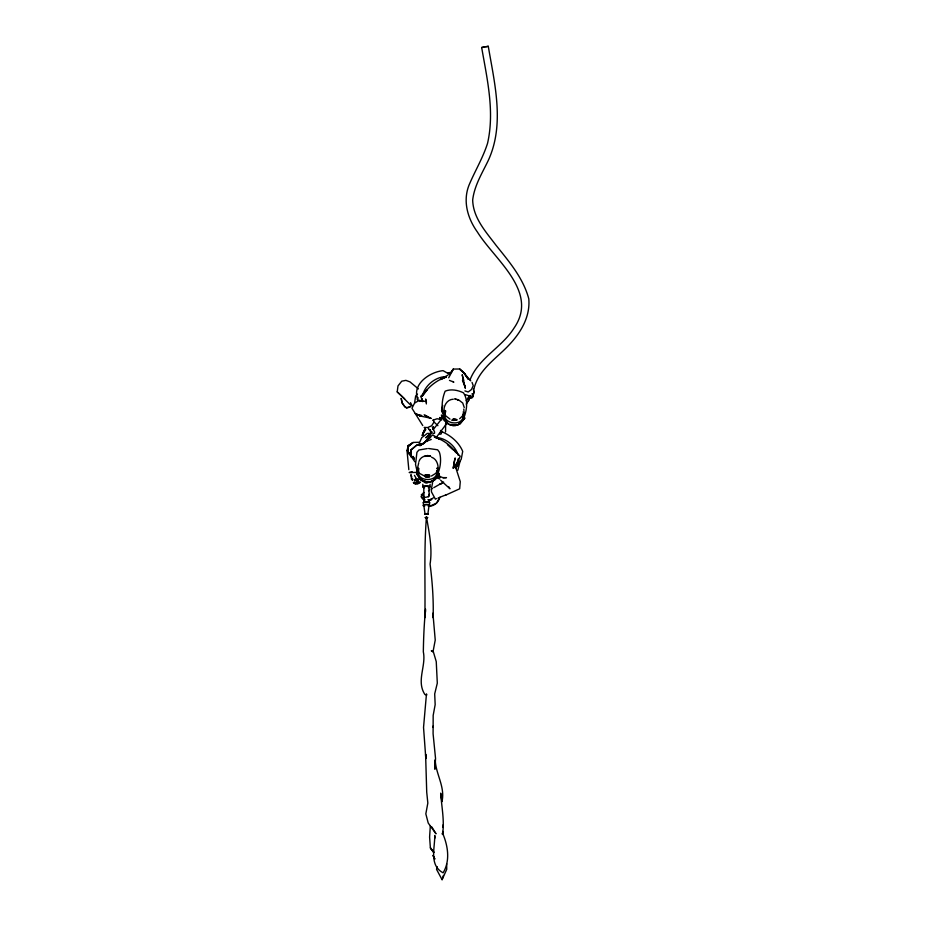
<?xml version="1.0" encoding="UTF-8"?>
<svg xmlns="http://www.w3.org/2000/svg" width="926" height="926" viewBox="0 0 926 926"><rect width="100%" height="100%" fill="white"/><g stroke="black" fill="none" stroke-linecap="round" stroke-linejoin="round"><path stroke-width="1.39" d="M425.821 754.435L425.81 758.475L423.541 727.442L426.469 693.898L426.747 695.044L424.872 694.477C416.063 680.865 426.33 666.164 423.332 651.835C423.552 637.516 424.143 623.337 425.59 609.146M463.347 378.584L463.579 380.482L462.19 374.717L465.303 388.469M442.593 834.488C444.561 819.938 441.714 807.842 440.672 793.154L441.957 801.673C445.406 786.868 435.718 774.194 435.208 759.852L434.896 769.24L435.544 758.475L433.09 733.774L433.171 715.428L435.162 704.663L434.699 693.898L437.303 683.133L436.25 661.615L433.356 651.835L431.285 650.851L433.009 651.835L435.232 640.086L432.917 613.174M458.648 459.007L458.59 461.75L455.152 466.299L460.21 456.229L453.971 450.082L455.557 452.143M464.181 413.459L464.285 414.466L464.354 412.626M425.601 754.447L426.724 792.262L427.835 803.062L425.833 813.861L428.229 823.052L436.019 833.805L431.805 826.953M432.94 727.442L433.009 726.181M442.721 834.338L442.871 831.571M443.091 827.427L443.23 824.661M468.66 398.261L468.521 400.761L466.229 404.153M417.661 397.3L417.499 400.148L417.707 397.567M422.893 435.208L423.078 432.801L425.161 428.564M430.312 826.05L429.595 837.092L430.382 847.88L433.657 852.626M418.726 468.325L418.76 470.2M442.524 834.118L442.721 831.421M473.649 391.247L473.533 388.804L474.019 392.67L472.584 395.02M447.142 422.615L444.167 420.589L441.332 415.079L442.883 416.133L444.005 415.404L444.364 410.716L443.855 415.38L442.802 416.121L446.401 422.557A11.332 11.1 -79.8 0 0 459.944 423.772L464.748 418.101L462.78 417.915L463.058 414.975M463.208 414.998C463.972 427.002 442.119 424.513 444.966 413.343M444.85 416.318L445.128 413.378M464.169 412.938L463.776 417.163L464.829 418.112L460.095 423.795A11.332 11.1 -79.8 0 1 446.563 422.58L442.964 416.144M463.938 417.186L464.331 412.973M425.543 610.628L424.872 617.688C425.439 584.063 423.853 550.218 426.446 516.835C429.108 532.415 432.592 548.134 430.081 564.061C432.315 581.806 433.704 599.735 433.102 617.688L432.928 614.864M401.907 396.328L397.208 391.872L397.995 385.922L401.734 381.188L405.901 380.366L409.986 381.882L418.402 388.908M427.152 514.439L427.847 514.127L429.074 505.341M463.278 413.413L462.907 414.2M445.545 431.863L445.637 423.402M414.593 402.937L415.647 396.015L417.499 394.082M458.312 458.706L457.722 462.387L454.33 467.618M411.051 474.239L411.48 479.402M433.09 429.004L433.507 426.793L433.067 428.113M431.331 489.287L432.616 482.469M422.858 394.476C425.613 384.857 435.741 376.951 445.73 376.604M468.938 398.967L468.521 400.761L468.463 398.099M442.732 405.484L441.528 410.507L442.709 413.378M457.849 470.234L460.014 461.356L455.881 467.873L461.217 459.238L462.711 451.39C458.891 442.119 450.21 435 441.042 431.366M437.199 866.678L436.551 869.375L442.084 879.7L446.737 869.364L446.679 863.75M448.693 377.773L453.346 369.08L459.597 368.999L464.829 373.815L468.267 379.209L463.66 372.727L470.767 380.864M473.846 392.485L473.904 391.744L473.117 396.467L471.704 397.451M454.018 462.143L455.198 457.965L453.173 468.359L454.168 462.734L460.28 481.659L459.666 488.801L445.811 495.074M418.737 462.699L417.557 468.035L418.54 468.278M437.639 469.47L435.984 473.221L431.423 476.045M442.084 879.7L443.415 875.429M432.766 429.247L433.368 427.465M429.433 494.299L428.518 496.834L428.738 496.209C427.731 497.829 421.967 496.556 423.714 499.751L425.127 499.924M423.113 433.206L425.022 429.12M426.979 441.505L431.805 431.829M474.054 388.434C478.788 369.416 496.359 358.547 508.987 345.051C520.875 332.503 530.378 316.715 528.792 298.82C523.248 278.043 509.045 261.56 495.908 245.124C485.733 231.639 473.093 217.841 472.677 199.981C474.355 185.698 482.052 173.347 488.187 160.638C504.983 124.454 494.611 83.71 488.28 46.3L485.675 46.775M421.504 495.815L421.041 496.776L422.985 498.362M439.584 497.887C438.449 502.089 434.826 505.7 430.393 506.071M439.931 417.406L439.537 418.402L441.852 417.302M439.618 497.748L436.435 503.212L430.463 505.92M469.968 380.007C478.348 358.107 501.927 347.447 514.092 328.001C539.129 291.748 494.866 260.044 477.422 232.056C467.723 218.571 462.664 201.382 468.938 185.35C474.841 171.16 482.932 157.987 487.562 143.275C494.797 111.467 487.111 78.953 481.67 47.504L488.28 46.3M418.946 461.472C420.346 456.75 425.937 454.816 430.393 456.055M436.922 470.709C438.831 482.55 416.457 482.272 418.436 470.906M419.142 443.473L421.805 437.581L427.314 433.437L431.342 433.403M463.498 418.633C466.878 410.82 468.429 400.171 463.486 392.821C457.895 390.147 451.055 388.723 445.151 391.177C441.1 400.912 440.325 414.964 447.733 423.413M415.299 479.217L414.848 481.532M436.945 436.551L447.524 422.395M416.654 481.15L417.973 480.015M462.931 415.508L459.666 418.726M425.821 429.537L421.92 435.405M441.32 432.708L441.899 431.782L440.475 430.416M450.152 373.56L453.346 369.08L452.143 370.689M420.196 482.4L419.246 483.36L417.394 482.747M462.919 419.883L458.532 424.386M433.275 429.548L443.172 417.024M466.276 400.576L470.119 395.402M470.952 395.668L470.558 397.15L470.42 396.328L465.315 394.615M455.384 466.6L456.286 465.477M418.436 468.799L417.499 468.811L417.568 473.105L416.526 473.869L420.855 479.957A11.332 11.251 -36.6 0 0 434.688 479.807L439.306 473.429C437.929 478.117 433.681 481.844 428.657 481.902A2.628 2.535 0 0 1 423.819 480.744M423.495 443.751L427.569 439.051L432.755 434.977L440.244 439.456L434.433 437.037M429.895 500.491L431.562 498.686L430.22 500.202M433.264 497.818L430.845 500.063M431.805 432.454L425.752 437.778L430.879 433.553M425.752 514.439L425.046 514.127L427.847 514.127M428.275 514.393L426.446 513.571L424.617 514.393M427.766 438.739L428.599 438.021M416.561 482.828L414.235 483.453L413.343 482.319M410.183 406.977L406.664 408.042L404.836 406.884L402.115 403.007L401.166 398.55M448.091 374.972L440.614 379.51L446.436 376.928C436.447 380.111 427.708 387.357 422.221 396.235L426.909 390.205L420.705 396.363L422.731 401.178M410.125 406.641L406.653 407.695L404.836 406.56L402.197 402.949L401.236 398.4M436.412 498.57L435.394 499.172L431.47 491.926L431.377 489.044L432.535 488.546M433.785 487.655L443.647 482.076M455.372 420.265C450.163 418.969 461.68 420.196 452.93 419.073C463.949 420.057 449.967 420.879 451.9 420.022M428.449 490.722L429.49 490.178M429.849 438.056L427.569 439.051L424.675 442.697L428.078 438.125L430.671 437.338M439.595 497.366L446.17 494.785M437.963 498.176L440.105 497.355M471.878 393.967L472.804 393.619L472.538 397.555L470.755 398.354L468.081 398.03M441.332 483.603L439.908 484.113L442.408 483.233M432.755 420.277L437.141 418.737L441.795 419.814M419.628 415.924L420.462 415.658L415.242 413.528L420.462 416.063L431.389 418.32M437.153 468.081L438.125 467.815C438.033 463.475 436.042 458.683 431.609 457.247M424.27 492.528L423.032 493.118L423.506 494.507M439.919 434.294L441.285 433.9L441.47 432.836L440.382 432.141M453.277 399.21C447.582 399.372 444.098 404.824 443.924 410.079L444.827 410.403M448.057 372.912L451.622 372.217M484.275 47.029L481.67 47.504M412.22 471.728L409.176 472.538L416.862 472.399M463.046 412.047L464.053 411.885L463.799 409.037M429.444 476.774L426.77 476.983M431.261 439.456L426.411 441.308L419.802 445.73L424.374 443.045L416.619 445.221L410.762 449.92L411.433 457.282L410.947 450.175L416.619 445.221L421.967 444.364L420.948 444.098M430.521 430.069L429.27 429.548L431.678 431.979M435.232 437.419C445.244 437.581 455.418 445.568 458.139 455.187M425.867 517.356L427.025 517.356M427.268 448.589L418.911 450.001L416.92 452.316L415.531 464.482L418.17 475.895M418.83 442.281L413.17 442.431L408.216 445.591L407.579 451.101L414.906 461.854M419.443 401.352L426.041 401.236M436.91 468.591C439.202 464.979 437.269 480.907 437.848 468.591M417.545 473.938L416.584 473.95L417.568 473.105M436.991 473.718L438.924 473.695L437.871 472.804M455.881 424.941L450.279 424.444M442.975 477.608L446.482 477.654L443.288 477.839L437.639 475.547M428.611 448.508L437.639 449.793L439.318 452.073C444.063 465.072 434.688 493.708 418.784 476.855M415.809 478.846L421.33 479.124M424.143 427.407L427.592 427.58L431.678 425.752L433.785 422.372L433.426 419.594M427.893 499.774L430.44 499.959M423.437 497.598L422.082 498.373L423.969 500.017M444.248 411.156L445.325 411.26M442.802 416.121L444.7 416.295M414.154 479.818L415.774 479.876L416.538 478.904L414.454 475.327M421.724 415.473L417.522 414.686L420.462 415.658M423.413 494.252L421.388 494.438L421.851 495.896M423.332 401.433L419.443 400.264L414.593 403.065L411.954 408.25L422.765 425.578M449.48 380.389L453.856 382.137M464.91 390.911L468.197 391.976L471.461 389.533L473.244 385.667L472.052 382.415M425.972 476.821L419.536 473.406L418.274 470.778M434.421 436.979C443.207 439.769 451.194 445.765 456.587 453.184M424.444 496.521L422.8 495.885M454.573 398.956L455.8 399.43M457.398 400.067L458.011 400.31M455.349 398.736L458.22 399.916M419.617 482.018L420.416 482.342M442.13 833.805L443.033 834.199C448.045 846.445 450.256 860.914 443.126 872.824C428.946 865.416 434.907 848.089 434.769 835.46L434.861 838.157M445.14 412.22L444.306 411.839L445.707 415.843L450.001 419.108M437.963 476.485L440.278 477.515M437.57 475.258L439.862 476.288M432.859 433.507L434.514 433.264L434.56 431.875L432.697 427.986M436.505 477.399L439.827 479.031M452.745 381.5L453.416 381.836M425.208 415.369L430.509 418.274L424.143 414.79M458.833 400.02L462.734 403.03L464.25 407.509M449.92 374.509L443.079 370.655C430.683 371.824 412.984 383.075 417.151 397.659M412.001 405.449L410.507 402.671M434.062 422.013L437.894 425.705M430.984 432.199L428.321 428.252M447.443 444.665L452.837 449.689M397.208 391.872L404.65 398.84M402.521 397.011L411.549 405.982M440.707 480.293L449.967 488.801L448.682 486.648M433.889 852.14L430.382 847.88L433.542 851.943M410.82 475.339L411.966 477.087M411.676 457.247L407.197 450.256L409.662 454.585L407.579 451.101L408.366 445.29L407.012 450.545L408.829 469.667M414.142 458.266L412.996 456.356L414.327 459.284M445.394 412.637L445.742 410.982M416.387 479.089L417.163 482.018M434.745 858.888L432.974 855.392L434.78 858.946M414.929 482.666L415.577 484.078L417.858 484.009L418.621 480.907M426.481 402.335L425.624 399.025L426.365 403.933M417.348 398.655L417.591 399.638M432.419 427.094L432.778 428.588M423.819 505.341L425.046 514.127M422.291 398.944L422.36 401.641M430.081 484.263L430.081 486.868M429.074 486.868L429.074 494.843M429.074 500.167L429.074 502.83M423.819 486.868L423.819 502.83M422.823 484.263L422.823 486.868M424.687 506.128A3.519 0.914 0 0 1 423.749 504.751A3.519 0.914 0 0 1 429.143 504.751A3.519 0.914 0 0 1 428.206 506.128M424.177 505.677A2.628 0.683 0 0 1 424.756 504.82A2.628 0.683 0 0 1 428.136 504.82A2.628 0.683 0 0 1 428.715 505.677M423.402 503.281A3.519 0.914 0 0 1 426.446 501.915A3.519 0.914 0 0 1 429.49 503.281M424.629 487.678A3.623 0.938 0 0 1 423.668 486.266A3.623 0.938 0 0 1 429.224 486.266A3.623 0.938 0 0 1 428.263 487.678M425.138 502.239A2.628 0.683 0 0 1 427.754 502.239M424.177 487.203A2.628 0.683 0 0 1 424.756 486.347A2.628 0.683 0 0 1 428.136 486.347A2.628 0.683 0 0 1 428.715 487.203M426.446 481.717A1.817 1.748 0 0 1 424.872 480.837M434.641 479.726A11.332 11.251 -36.6 0 1 420.809 479.888M417.337 468.753L417.406 470.292L417.337 468.753M429.56 475.177L428.576 475.698L429.919 476.08L429.606 476.74L424.976 476.589L428.738 476.288L426.469 475.918L428.009 475.038L424.918 474.957L429.56 475.177M412.255 479.309C412.255 482.62 413.158 477.168 412.255 479.309M427.615 517.622L425.277 517.622L427.615 517.622M412.961 442.57L408.273 446.459L412.961 442.57M427.708 455.534L424.71 456.46L427.465 455.638L430.694 456.402L427.708 455.534M415.867 483.418L414.235 483.453L415.867 483.418M463.081 380.783L462.479 380.436L465.315 387.438L463.081 380.783M463.845 372.75L459.597 368.999L464.829 373.815L463.845 372.75"/></g></svg>
